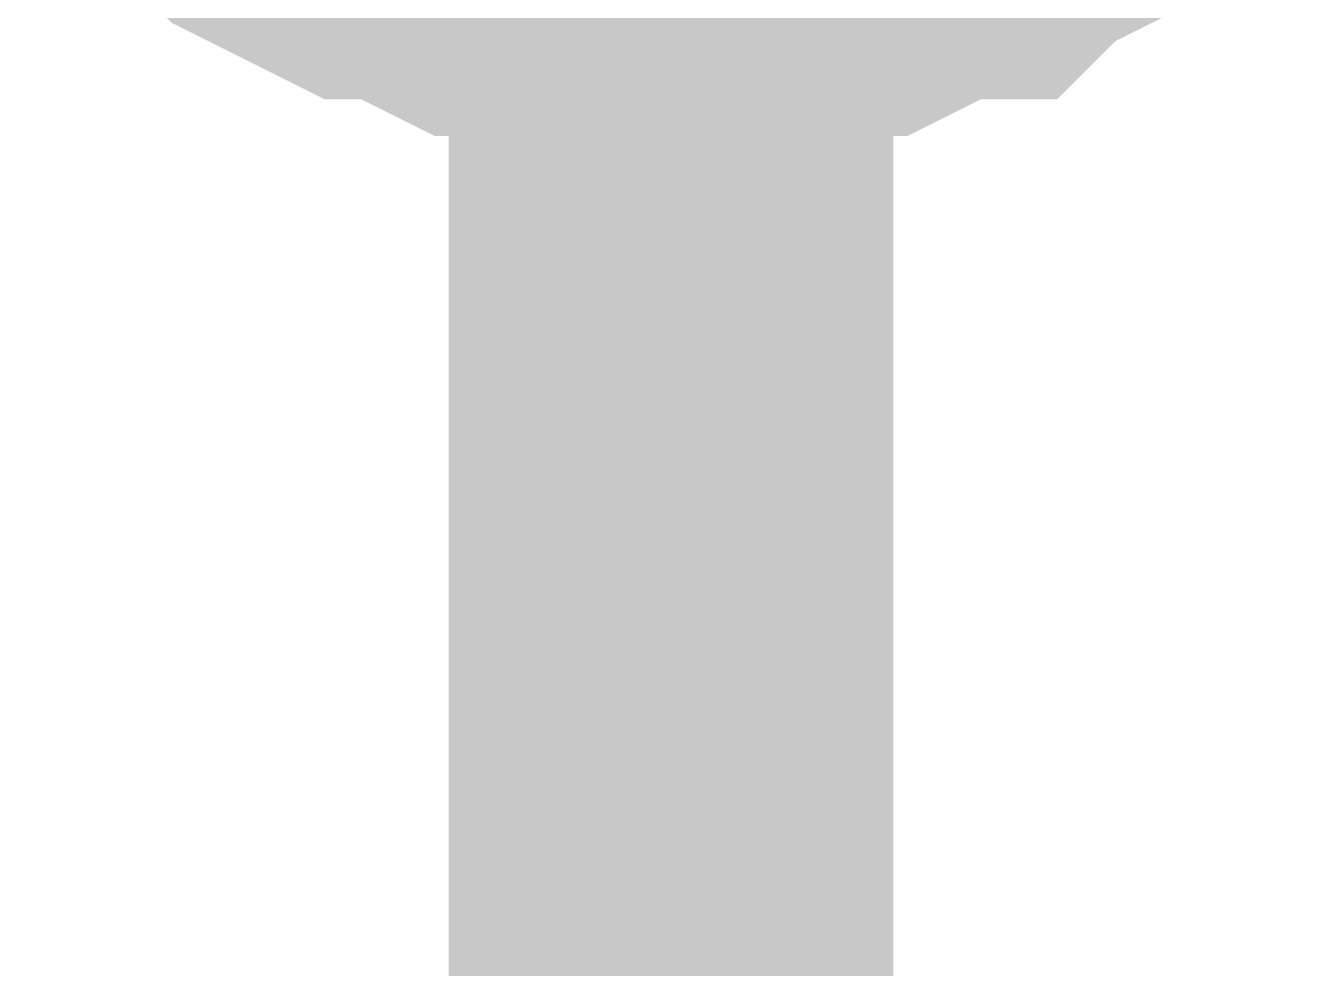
# Model space of a CAD drawing. Header units: inches. Extents: x 0 to 569, y 0 to 432.
# Drawn here: x 73.235 to 74.105, y 179.123 to 179.758 of the extents above; entities that cross this region are included whole.
import ezdxf

# ---------------------------------------------------------------- set-up
doc = ezdxf.new("R2010")
doc.units = ezdxf.units.IN
doc.layers.add('Sheet', color=255, linetype='Continuous')

msp = doc.modelspace()

# ---------------------------------------------------------------- linework, layer by layer
at = {"layer": 'Sheet'}
for points in [[(73.66992, 175.25752, 0.29972, 0.29972, 0), (73.66992, 180.33008, 0.29972, 0.29972, 0)], [(73.66992, 179.82158, 0.29972, 0.29972, 0), (73.64512, 179.82158, 0.29972, 0.29972, 0), (73.62031, 179.82158, 0.29972, 0.29972, 0), (73.59551, 179.82158, 0.29972, 0.29972, 0), (73.5707, 179.83398, 0.29972, 0.29972, 0), (73.5459, 179.83398, 0.29972, 0.29972, 0), (73.52109, 179.84639, 0.29972, 0.29972, 0), (73.49629, 179.85879, 0.29972, 0.29972, 0), (73.47148, 179.85879, 0.29972, 0.29972, 0), (73.44668, 179.87119, 0.29972, 0.29972, 0), (73.42188, 179.88359, 0.29972, 0.29972, 0), (73.40947, 179.896, 0.29972, 0.29972, 0), (73.38467, 179.9084, 0.29972, 0.29972, 0)], [(73.66992, 179.82158, 0.29972, 0.29972, 0), (73.64512, 179.82158, 0.29972, 0.29972, 0), (73.62031, 179.82158, 0.29972, 0.29972, 0), (73.59551, 179.82158, 0.29972, 0.29972, 0), (73.5707, 179.83398, 0.29972, 0.29972, 0), (73.5459, 179.83398, 0.29972, 0.29972, 0), (73.52109, 179.84639, 0.29972, 0.29972, 0), (73.49629, 179.85879, 0.29972, 0.29972, 0), (73.47148, 179.85879, 0.29972, 0.29972, 0), (73.44668, 179.87119, 0.29972, 0.29972, 0), (73.42188, 179.88359, 0.29972, 0.29972, 0), (73.40947, 179.896, 0.29972, 0.29972, 0), (73.38467, 179.9084, 0.29972, 0.29972, 0)], [(73.66992, 179.82158, 0.29972, 0.29972, 0), (73.64512, 179.82158, 0.29972, 0.29972, 0), (73.62031, 179.82158, 0.29972, 0.29972, 0), (73.59551, 179.82158, 0.29972, 0.29972, 0), (73.5707, 179.83398, 0.29972, 0.29972, 0), (73.5459, 179.83398, 0.29972, 0.29972, 0), (73.52109, 179.84639, 0.29972, 0.29972, 0), (73.49629, 179.85879, 0.29972, 0.29972, 0), (73.47148, 179.85879, 0.29972, 0.29972, 0), (73.44668, 179.87119, 0.29972, 0.29972, 0), (73.42188, 179.88359, 0.29972, 0.29972, 0), (73.40947, 179.896, 0.29972, 0.29972, 0), (73.38467, 179.9084, 0.29972, 0.29972, 0)], [(73.66992, 179.82158, 0.29972, 0.29972, 0), (73.64512, 179.82158, 0.29972, 0.29972, 0), (73.62031, 179.82158, 0.29972, 0.29972, 0), (73.59551, 179.82158, 0.29972, 0.29972, 0), (73.5707, 179.83398, 0.29972, 0.29972, 0), (73.5459, 179.83398, 0.29972, 0.29972, 0), (73.52109, 179.84639, 0.29972, 0.29972, 0), (73.49629, 179.85879, 0.29972, 0.29972, 0), (73.47148, 179.85879, 0.29972, 0.29972, 0), (73.44668, 179.87119, 0.29972, 0.29972, 0), (73.42188, 179.88359, 0.29972, 0.29972, 0), (73.40947, 179.896, 0.29972, 0.29972, 0), (73.38467, 179.9084, 0.29972, 0.29972, 0)], [(73.66992, 179.82158, 0.29972, 0.29972, 0), (73.64512, 179.82158, 0.29972, 0.29972, 0), (73.62031, 179.82158, 0.29972, 0.29972, 0), (73.59551, 179.82158, 0.29972, 0.29972, 0), (73.5707, 179.83398, 0.29972, 0.29972, 0), (73.5459, 179.83398, 0.29972, 0.29972, 0), (73.52109, 179.84639, 0.29972, 0.29972, 0), (73.49629, 179.85879, 0.29972, 0.29972, 0), (73.47148, 179.85879, 0.29972, 0.29972, 0), (73.44668, 179.87119, 0.29972, 0.29972, 0), (73.42188, 179.88359, 0.29972, 0.29972, 0), (73.40947, 179.896, 0.29972, 0.29972, 0), (73.38467, 179.9084, 0.29972, 0.29972, 0)], [(73.66992, 179.82158, 0.29972, 0.29972, 0), (73.64512, 179.82158, 0.29972, 0.29972, 0), (73.62031, 179.82158, 0.29972, 0.29972, 0), (73.59551, 179.82158, 0.29972, 0.29972, 0), (73.5707, 179.83398, 0.29972, 0.29972, 0), (73.5459, 179.83398, 0.29972, 0.29972, 0), (73.52109, 179.84639, 0.29972, 0.29972, 0), (73.49629, 179.85879, 0.29972, 0.29972, 0), (73.47148, 179.85879, 0.29972, 0.29972, 0), (73.44668, 179.87119, 0.29972, 0.29972, 0), (73.42188, 179.88359, 0.29972, 0.29972, 0), (73.40947, 179.896, 0.29972, 0.29972, 0), (73.38467, 179.9084, 0.29972, 0.29972, 0)], [(73.66992, 179.82158, 0.29972, 0.29972, 0), (73.64512, 179.82158, 0.29972, 0.29972, 0), (73.62031, 179.82158, 0.29972, 0.29972, 0), (73.59551, 179.82158, 0.29972, 0.29972, 0), (73.5707, 179.83398, 0.29972, 0.29972, 0), (73.5459, 179.83398, 0.29972, 0.29972, 0), (73.52109, 179.84639, 0.29972, 0.29972, 0), (73.49629, 179.85879, 0.29972, 0.29972, 0), (73.47148, 179.85879, 0.29972, 0.29972, 0), (73.44668, 179.87119, 0.29972, 0.29972, 0), (73.42188, 179.88359, 0.29972, 0.29972, 0), (73.40947, 179.896, 0.29972, 0.29972, 0), (73.38467, 179.9084, 0.29972, 0.29972, 0)], [(73.66992, 179.82158, 0.29972, 0.29972, 0), (73.64512, 179.82158, 0.29972, 0.29972, 0), (73.62031, 179.82158, 0.29972, 0.29972, 0), (73.59551, 179.82158, 0.29972, 0.29972, 0), (73.5707, 179.83398, 0.29972, 0.29972, 0), (73.5459, 179.83398, 0.29972, 0.29972, 0), (73.52109, 179.84639, 0.29972, 0.29972, 0), (73.49629, 179.85879, 0.29972, 0.29972, 0), (73.47148, 179.85879, 0.29972, 0.29972, 0), (73.44668, 179.87119, 0.29972, 0.29972, 0), (73.42188, 179.88359, 0.29972, 0.29972, 0), (73.40947, 179.896, 0.29972, 0.29972, 0), (73.38467, 179.9084, 0.29972, 0.29972, 0)], [(73.95518, 179.9084, 0.29972, 0.29972, 0), (73.93037, 179.896, 0.29972, 0.29972, 0), (73.90557, 179.88359, 0.29972, 0.29972, 0), (73.88076, 179.87119, 0.29972, 0.29972, 0), (73.86836, 179.85879, 0.29972, 0.29972, 0), (73.84355, 179.85879, 0.29972, 0.29972, 0), (73.81875, 179.84639, 0.29972, 0.29972, 0), (73.79395, 179.83398, 0.29972, 0.29972, 0), (73.76914, 179.83398, 0.29972, 0.29972, 0), (73.74434, 179.82158, 0.29972, 0.29972, 0), (73.71953, 179.82158, 0.29972, 0.29972, 0), (73.69473, 179.82158, 0.29972, 0.29972, 0), (73.66992, 179.82158, 0.29972, 0.29972, 0)], [(73.95518, 179.9084, 0.29972, 0.29972, 0), (73.93037, 179.896, 0.29972, 0.29972, 0), (73.90557, 179.88359, 0.29972, 0.29972, 0), (73.88076, 179.87119, 0.29972, 0.29972, 0), (73.86836, 179.85879, 0.29972, 0.29972, 0), (73.84355, 179.85879, 0.29972, 0.29972, 0), (73.81875, 179.84639, 0.29972, 0.29972, 0), (73.79395, 179.83398, 0.29972, 0.29972, 0), (73.76914, 179.83398, 0.29972, 0.29972, 0), (73.74434, 179.82158, 0.29972, 0.29972, 0), (73.71953, 179.82158, 0.29972, 0.29972, 0), (73.69473, 179.82158, 0.29972, 0.29972, 0), (73.66992, 179.82158, 0.29972, 0.29972, 0)], [(73.95518, 179.9084, 0.29972, 0.29972, 0), (73.93037, 179.896, 0.29972, 0.29972, 0), (73.90557, 179.88359, 0.29972, 0.29972, 0), (73.88076, 179.87119, 0.29972, 0.29972, 0), (73.86836, 179.85879, 0.29972, 0.29972, 0), (73.84355, 179.85879, 0.29972, 0.29972, 0), (73.81875, 179.84639, 0.29972, 0.29972, 0), (73.79395, 179.83398, 0.29972, 0.29972, 0), (73.76914, 179.83398, 0.29972, 0.29972, 0), (73.74434, 179.82158, 0.29972, 0.29972, 0), (73.71953, 179.82158, 0.29972, 0.29972, 0), (73.69473, 179.82158, 0.29972, 0.29972, 0), (73.66992, 179.82158, 0.29972, 0.29972, 0)], [(73.95518, 179.9084, 0.29972, 0.29972, 0), (73.93037, 179.896, 0.29972, 0.29972, 0), (73.90557, 179.88359, 0.29972, 0.29972, 0), (73.88076, 179.87119, 0.29972, 0.29972, 0), (73.86836, 179.85879, 0.29972, 0.29972, 0), (73.84355, 179.85879, 0.29972, 0.29972, 0), (73.81875, 179.84639, 0.29972, 0.29972, 0), (73.79395, 179.83398, 0.29972, 0.29972, 0), (73.76914, 179.83398, 0.29972, 0.29972, 0), (73.74434, 179.82158, 0.29972, 0.29972, 0), (73.71953, 179.82158, 0.29972, 0.29972, 0), (73.69473, 179.82158, 0.29972, 0.29972, 0), (73.66992, 179.82158, 0.29972, 0.29972, 0)], [(73.95518, 179.9084, 0.29972, 0.29972, 0), (73.93037, 179.896, 0.29972, 0.29972, 0), (73.90557, 179.88359, 0.29972, 0.29972, 0), (73.88076, 179.87119, 0.29972, 0.29972, 0), (73.86836, 179.85879, 0.29972, 0.29972, 0), (73.84355, 179.85879, 0.29972, 0.29972, 0), (73.81875, 179.84639, 0.29972, 0.29972, 0), (73.79395, 179.83398, 0.29972, 0.29972, 0), (73.76914, 179.83398, 0.29972, 0.29972, 0), (73.74434, 179.82158, 0.29972, 0.29972, 0), (73.71953, 179.82158, 0.29972, 0.29972, 0), (73.69473, 179.82158, 0.29972, 0.29972, 0), (73.66992, 179.82158, 0.29972, 0.29972, 0)], [(73.95518, 179.9084, 0.29972, 0.29972, 0), (73.93037, 179.896, 0.29972, 0.29972, 0), (73.90557, 179.88359, 0.29972, 0.29972, 0), (73.88076, 179.87119, 0.29972, 0.29972, 0), (73.86836, 179.85879, 0.29972, 0.29972, 0), (73.84355, 179.85879, 0.29972, 0.29972, 0), (73.81875, 179.84639, 0.29972, 0.29972, 0), (73.79395, 179.83398, 0.29972, 0.29972, 0), (73.76914, 179.83398, 0.29972, 0.29972, 0), (73.74434, 179.82158, 0.29972, 0.29972, 0), (73.71953, 179.82158, 0.29972, 0.29972, 0), (73.69473, 179.82158, 0.29972, 0.29972, 0), (73.66992, 179.82158, 0.29972, 0.29972, 0)], [(73.95518, 179.9084, 0.29972, 0.29972, 0), (73.93037, 179.896, 0.29972, 0.29972, 0), (73.90557, 179.88359, 0.29972, 0.29972, 0), (73.88076, 179.87119, 0.29972, 0.29972, 0), (73.86836, 179.85879, 0.29972, 0.29972, 0), (73.84355, 179.85879, 0.29972, 0.29972, 0), (73.81875, 179.84639, 0.29972, 0.29972, 0), (73.79395, 179.83398, 0.29972, 0.29972, 0), (73.76914, 179.83398, 0.29972, 0.29972, 0), (73.74434, 179.82158, 0.29972, 0.29972, 0), (73.71953, 179.82158, 0.29972, 0.29972, 0), (73.69473, 179.82158, 0.29972, 0.29972, 0), (73.66992, 179.82158, 0.29972, 0.29972, 0)], [(73.95518, 179.9084, 0.29972, 0.29972, 0), (73.93037, 179.896, 0.29972, 0.29972, 0), (73.90557, 179.88359, 0.29972, 0.29972, 0), (73.88076, 179.87119, 0.29972, 0.29972, 0), (73.86836, 179.85879, 0.29972, 0.29972, 0), (73.84355, 179.85879, 0.29972, 0.29972, 0), (73.81875, 179.84639, 0.29972, 0.29972, 0), (73.79395, 179.83398, 0.29972, 0.29972, 0), (73.76914, 179.83398, 0.29972, 0.29972, 0), (73.74434, 179.82158, 0.29972, 0.29972, 0), (73.71953, 179.82158, 0.29972, 0.29972, 0), (73.69473, 179.82158, 0.29972, 0.29972, 0), (73.66992, 179.82158, 0.29972, 0.29972, 0)]]:
    msp.add_lwpolyline(points, format="xyseb", dxfattribs=at)

doc.saveas('drawing.dxf')
